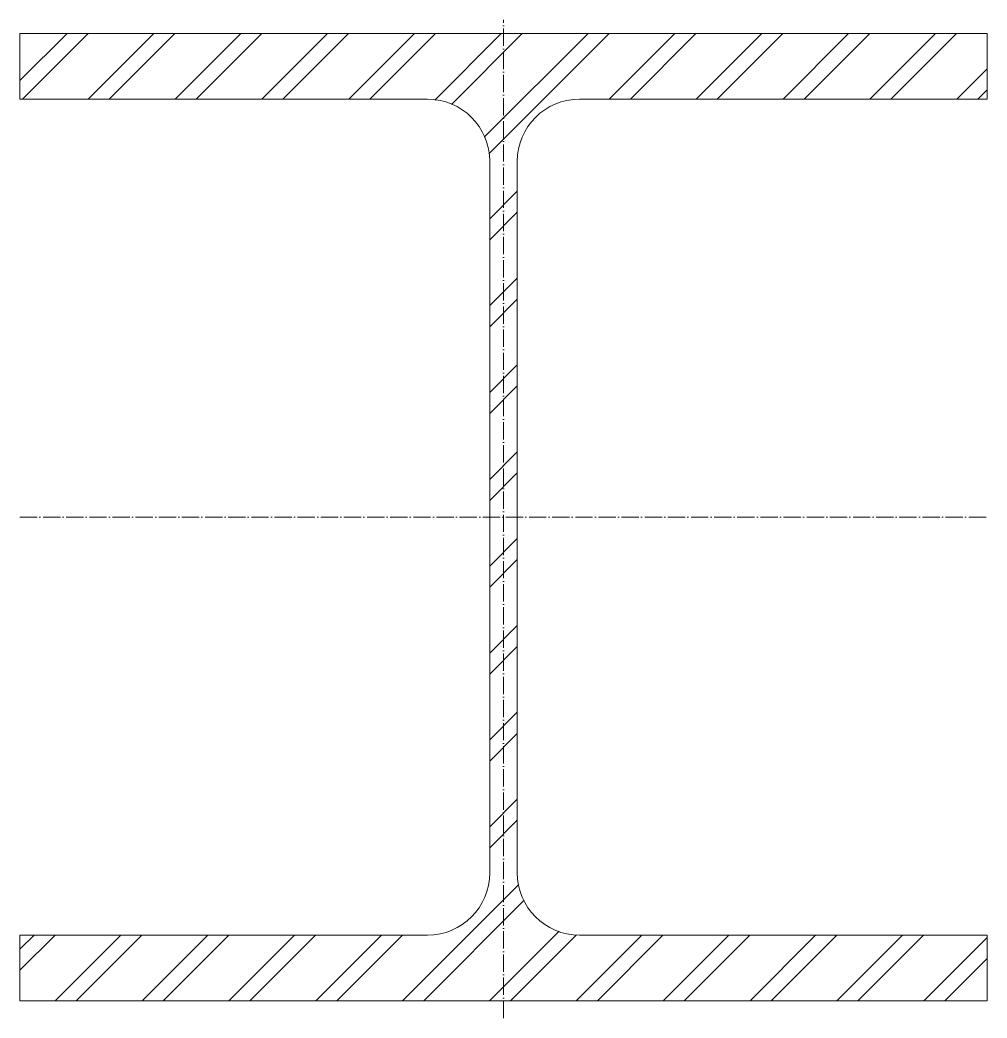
# Model space of a CAD drawing. Header units: metres. Extents: x -140 to 140, y -145 to 144.
import ezdxf

# ---------------------------------------------------------------- set-up
doc = ezdxf.new("R2010")
doc.units = ezdxf.units.M
doc.linetypes.add('MV_hartlijn_staal', pattern=[6.6, 5, -0.8, 0, -0.8])
doc.layers.add('A-DETL-GENF', color=92, linetype='Continuous', lineweight=18)

# ---------------------------------------------------------------- blocks, each defined once
blk = doc.blocks.new('28 Staalprofielen DIN_DIE_DILl 2d - DIL28-4447718-00_0 Basismaterialen')
at = {"layer": 'A-DETL-GENF', "lineweight": 13}
h = blk.add_hatch(dxfattribs=at)
h.set_pattern_fill('FP_470', color=256, style=0, pattern_type=2)
h.set_pattern_definition([(225, (843.778, 2034.414), (12.57236, -12.57236), []), (225, (843.778, 2015.364), (12.57236, -12.57236), [])])
h.paths.add_polyline_path([(-140, 140), (-140, 121), (-22, 121), (-17.34, 120.39), (-13, 118.59), (-9.27, 115.73), (-6.41, 112), (-4.61, 107.66), (-4, 103), (-4, -103), (-4.61, -107.66), (-6.41, -112), (-9.27, -115.73), (-13, -118.59), (-17.34, -120.39), (-22, -121), (-140, -121), (-140, -140), (140, -140), (140, -121), (22, -121), (17.34, -120.39), (13, -118.59), (9.27, -115.73), (6.41, -112), (4.61, -107.66), (4, -103), (4, 103), (4.61, 107.66), (6.41, 112), (9.27, 115.73), (13, 118.59), (17.34, 120.39), (22, 121), (140, 121), (140, 140)])
at = {"layer": 'A-DETL-GENF', "linetype": 'MV_hartlijn_staal', "lineweight": 13}
for p, q in [((0, -145), (0, 143.92)), ((-140, 0), (140, 0))]:
    blk.add_line(p, q, dxfattribs=at)
at = {"layer": 'A-DETL-GENF'}
for p, q in [((140, 140), (-140, 140)), ((-140, 140), (-140, 121)), ((140, 140), (-140, 140)), ((-140, 140), (-140, 121)), ((140, 121), (140, 140)), ((140, 140), (140, 121)), ((-140, 121), (-22, 121)), ((-140, 121), (-22, 121)), ((22, 121), (140, 121)), ((140, 121), (22, 121)), ((-4, 103), (-4, -103)), ((-4, -103), (-4, 103)), ((4, -103), (4, 103)), ((4, -103), (4, 103)), ((-22, -121), (-140, -121)), ((-140, -121), (-140, -140)), ((-140, -140), (-140, -121)), ((-140, -121), (-22, -121)), ((140, -121), (22, -121)), ((140, -121), (22, -121)), ((140, -140), (140, -121)), ((140, -140), (140, -121)), ((-140, -140), (140, -140)), ((140, -140), (-140, -140))]:
    blk.add_line(p, q, dxfattribs=at)
for centre, start, end in [((-22, 103), 360, 90), ((-22, 103), 360, 90), ((22, 103), 90, 180), ((22, 103), 90, 180), ((-22, -103), 270, 360), ((-22, -103), 270, 0), ((22, -103), 180, 270), ((22, -103), 180, 270)]:
    blk.add_arc(centre, 18, start, end, dxfattribs=at)

msp = doc.modelspace()

# ---------------------------------------------------------------- block references
msp.add_blockref('28 Staalprofielen DIN_DIE_DILl 2d - DIL28-4447718-00_0 Basismaterialen', (0, 0))

doc.saveas('drawing.dxf')
